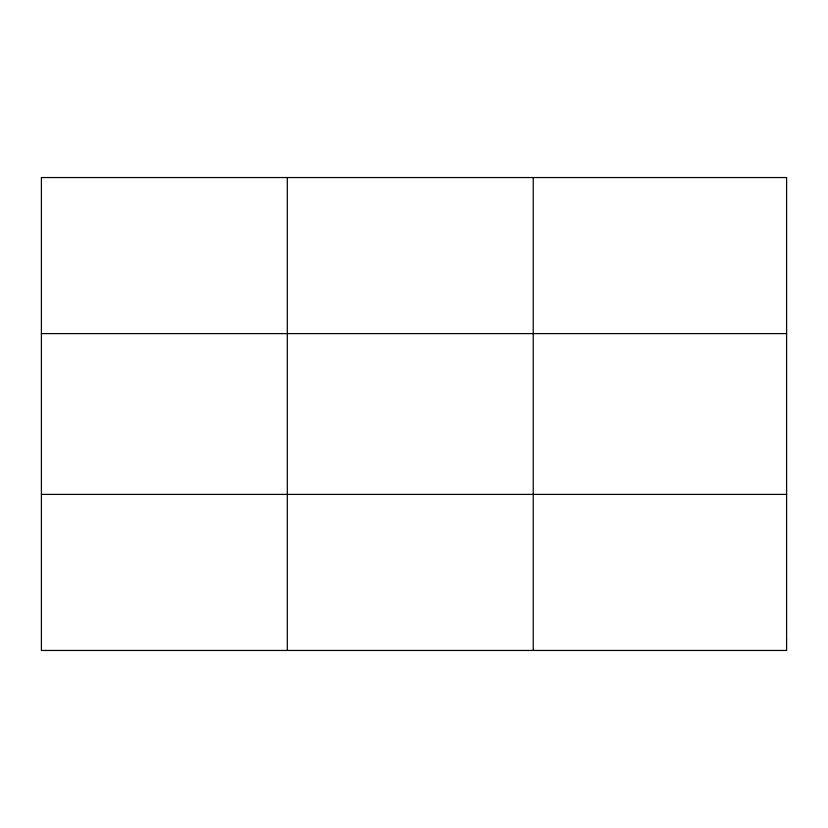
<?xml version="1.0" encoding="UTF-8"?>
<svg xmlns="http://www.w3.org/2000/svg" width="828" height="828" viewBox="0 0 828 828"><rect width="100%" height="100%" fill="white"/><g stroke="black" fill="none" stroke-linecap="round" stroke-linejoin="round"><path stroke-width="1.24" d="M287.316 650.456L287.316 177.544M533.232 650.456L533.232 177.544M41.4 333.601L786.6 333.601M41.4 494.399L786.6 494.399M786.6 639.309L786.6 650.456L41.4 650.456L41.4 177.544L786.6 177.544L786.6 639.309"/></g></svg>
